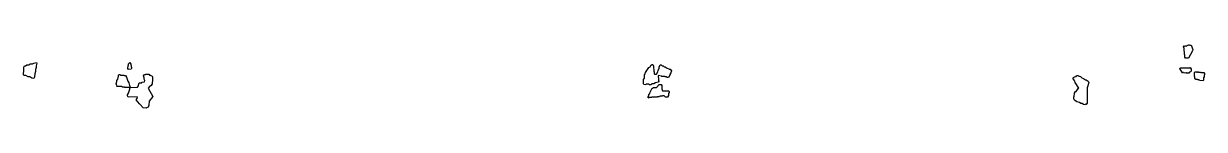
# Model space of a CAD drawing. Header units: millimetres. Extents: x 0 to 6709, y 0 to 362.
import ezdxf

# ---------------------------------------------------------------- set-up
doc = ezdxf.new("R2010")
doc.units = ezdxf.units.MM
doc.layers.add('C', color=7, linetype='Continuous')

msp = doc.modelspace()

# ---------------------------------------------------------------- linework, layer by layer
at = {"layer": 'C'}
for points in [[(6601.7, 286.1), (6598.3, 291.7), (6598.3, 302.6), (6595, 308.1), (6593.3, 341), (6590, 349.2), (6594.2, 356.2), (6597.6, 353.5), (6599.2, 356.2), (6602.7, 356.2), (6604.3, 353.5), (6617.6, 361.7), (6619.3, 358.9), (6624.3, 361.7), (6626, 358.9), (6632.7, 358.9), (6643.5, 335.5), (6640.2, 327.3), (6617.7, 284.8), (6601.7, 286.1)], [(46.7, 171.1), (35.9, 178), (25.9, 178), (12.6, 186.2), (2.5, 186.2), (0, 190.4), (0, 204.1), (1.7, 206.9), (1.7, 234.2), (5.9, 241.2), (10.9, 241.2), (17.6, 246.6), (30.9, 246.6), (37.6, 252.1), (50.9, 252.1), (57.6, 257.6), (72.6, 260.3), (75.2, 256.1), (71.9, 242.4), (71.9, 231.5), (66.9, 220.5), (66.9, 209.6), (63.5, 195.9), (63.5, 187.6), (61.9, 184.9), (61.9, 176.7), (57.7, 169.8), (46.7, 171.1)], [(596.7, 220.4), (591.7, 226), (591.7, 234.2), (593.3, 237), (593.3, 242.5), (596.7, 247.9), (596.7, 253.4), (604.3, 260.4), (608.5, 250.7), (610.2, 237), (613.5, 231.5), (613.5, 226), (611, 221.8), (596.7, 220.4)], [(3521.7, 138.4), (3521.7, 163), (3526.7, 171.3), (3528.3, 190.4), (3531.7, 195.9), (3533.3, 204.1), (3552.5, 232.9), (3559.2, 235.7), (3565.9, 246.6), (3569.2, 246.6), (3570.9, 249.4), (3574.3, 249.4), (3578.5, 239.7), (3580.2, 209.6), (3581.9, 206.9), (3581.9, 198.6), (3584.3, 194.6), (3595.9, 194.6), (3603.3, 206.9), (3605, 215.1), (3611.7, 228.8), (3611.7, 234.2), (3617.5, 246.6), (3622.6, 246.6), (3627.6, 241.2), (3634.3, 241.2), (3639.3, 235.7), (3644.3, 235.7), (3656, 227.5), (3666, 224.7), (3667.7, 222), (3672.6, 222), (3680.2, 212.3), (3676.9, 201.3), (3671.9, 193.1), (3671.9, 187.6), (3664.3, 175.2), (3654.2, 175.2), (3652.5, 178), (3644.2, 178), (3642.5, 180.7), (3625.9, 180.7), (3624.2, 183.5), (3607.7, 186.2), (3605.2, 182.2), (3605.2, 176.7), (3606.9, 174), (3606.9, 160.3), (3608.5, 154.8), (3604.3, 147.9), (3589.3, 145.1), (3581, 139.6), (3569.3, 139.6), (3562.6, 134.2), (3554.2, 134.2), (3552.5, 136.9), (3537.7, 136.9), (3536, 134.2), (3523.4, 135.5), (3521.7, 138.4)], [(6590.9, 202.6), (6589.3, 205.3), (6587.7, 202.6), (6584.2, 202.6), (6568.3, 226), (6570.9, 230.2), (6625.9, 230.2), (6627.6, 233), (6633.5, 223.3), (6633.5, 212.3), (6631, 208.1), (6624.3, 205.4), (6619.3, 199.9), (6609.2, 199.9), (6607.5, 202.6), (6604.3, 202.6), (6602.6, 199.9), (6590.9, 202.6)], [(6680.9, 158.8), (6679.2, 161.6), (6670.9, 161.6), (6669.2, 164.3), (6659.2, 164.3), (6655, 171.2), (6655, 176.7), (6651.7, 182.2), (6651.7, 204.1), (6654.2, 208.3), (6664.3, 208.3), (6666, 205.6), (6669.2, 205.6), (6672.6, 208.4), (6674.3, 205.6), (6682.7, 205.6), (6684.3, 202.9), (6689.3, 205.6), (6691, 202.8), (6706, 202.8), (6708.5, 198.6), (6708.5, 190.4), (6706.9, 187.6), (6706.9, 179.4), (6703.5, 173.9), (6703.5, 160.3), (6701, 156.1), (6680.9, 158.8)], [(680.1, 1.4), (662.5, 21.9), (657.5, 24.7), (640, 48), (646.7, 59), (644.2, 65.7), (594.2, 63), (590, 69.9), (590, 75.4), (596.7, 86.4), (603.3, 108.3), (603.3, 113.7), (600.9, 117.7), (574.2, 117.7), (572.5, 120.5), (559.2, 120.5), (557.5, 123.2), (530.9, 123.2), (528.3, 127.4), (530, 130.2), (525, 138.4), (530, 152.1), (530, 157.6), (535, 165.8), (540, 182.2), (540, 187.7), (542.5, 191.9), (549.3, 191.9), (551, 189.1), (569.3, 189.1), (571, 186.4), (579.3, 186.4), (585.2, 176.8), (591.9, 154.8), (598.5, 143.9), (601.9, 130.2), (607.7, 117.9), (647.6, 120.7), (653.3, 127.5), (655, 141.2), (657.5, 145.3), (670.9, 145.3), (672.5, 148.1), (685.9, 150.8), (688.3, 157.5), (685, 165.7), (685, 174), (681.7, 184.9), (685.9, 191.9), (692.5, 191.9), (694.2, 194.6), (711, 194.6), (716, 189.1), (721, 189.1), (722.7, 186.4), (731, 183.6), (733.6, 179.5), (731.9, 176.7), (731.9, 152), (730.2, 149.3), (730.2, 138.4), (724.3, 128.7), (717.6, 123.2), (714.3, 123.2), (706.9, 113.7), (733.6, 67.2), (713.5, 39.8), (711.9, 17.9), (707.7, 5.5), (697.7, 2.8), (696, 0), (680.1, 1.4)], [(3550, 67.2), (3551.7, 75.4), (3558.3, 83.7), (3560, 91.9), (3570.9, 115.2), (3574.2, 115.2), (3575.9, 117.9), (3595.9, 117.9), (3610.9, 134.4), (3622.7, 134.4), (3625.2, 130.2), (3625.2, 111), (3629.3, 98.8), (3664.3, 98.8), (3666.9, 94.6), (3666.9, 89.1), (3663.5, 83.6), (3663.5, 72.6), (3657.7, 63), (3647.6, 63), (3639.2, 71.2), (3629.3, 71.2), (3627.7, 68.5), (3614.3, 68.5), (3612.7, 65.7), (3599.3, 65.7), (3597.7, 63), (3569.3, 63), (3567.7, 60.2), (3554.3, 60.2), (3552.6, 57.5), (3546.6, 61.7), (3550, 67.2)], [(6020.9, 21.9), (6014.2, 27.4), (6005.9, 27.4), (5999.2, 32.9), (5984.2, 35.6), (5970.9, 46.6), (5966.7, 53.5), (5966.7, 64.5), (5968.3, 67.2), (5970, 86.4), (5975.9, 96), (5979.2, 96), (5990.9, 112.5), (5992.6, 109.8), (5995, 113.7), (5975, 146.5), (5972.5, 153.4), (5968.3, 157.5), (5968.3, 160.3), (5961.6, 171.2), (5964.3, 175.5), (5965.9, 172.8), (5969.2, 178.2), (5980.9, 180.9), (5984.3, 186.5), (5985.9, 183.7), (5987.5, 186.4), (5992.7, 186.4), (5994.3, 183.6), (6004.3, 180.9), (6012.7, 172.7), (6022.6, 170), (6032.6, 161.8), (6037.6, 161.8), (6047.7, 153.5), (6051.9, 146.6), (6045.2, 121.9), (6041.9, 116.4), (6041.9, 28.8), (6037.6, 21.8), (6035.9, 24.6), (6032.6, 19.2), (6020.9, 21.9)]]:
    msp.add_lwpolyline(points, close=True, dxfattribs=at)

doc.saveas('drawing.dxf')
